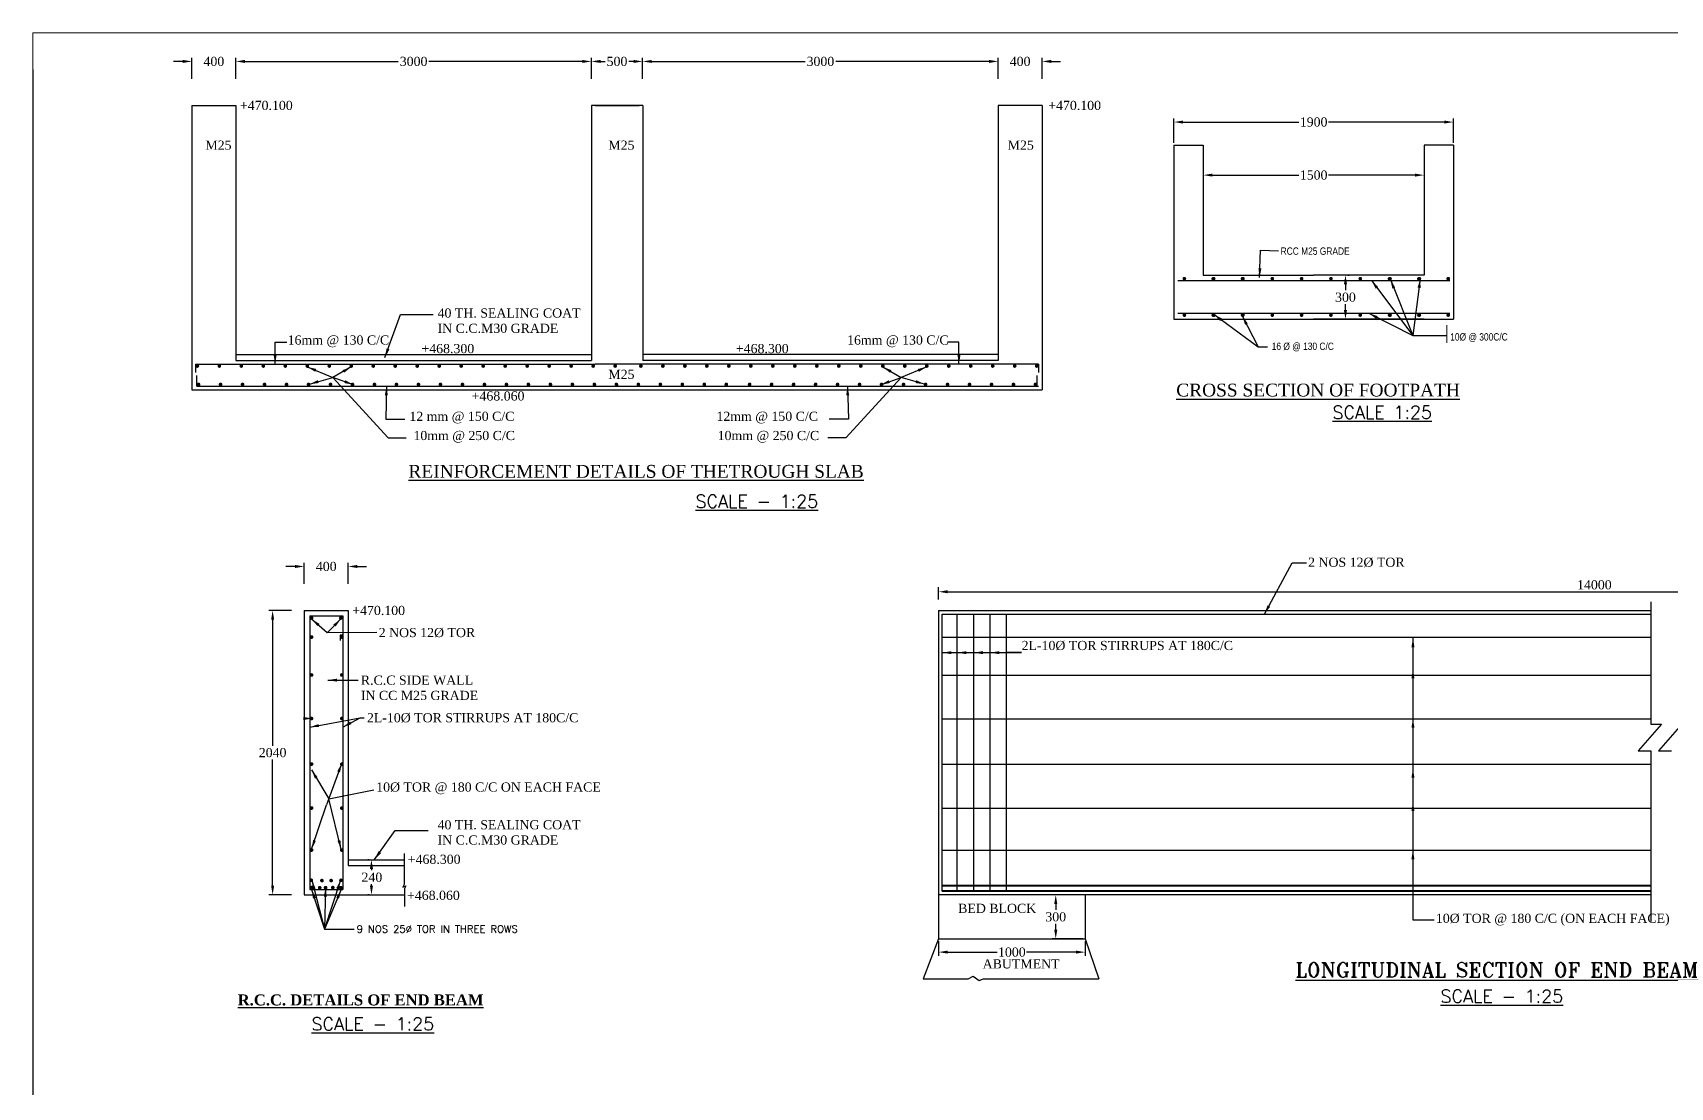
# Model space of a CAD drawing. Header units: millimetres. Extents: x 80 to 6605, y -565 to 2491.
# Drawn here: x 5589.1 to 6035.9, y -252.3 to 35.4 of the extents above; entities that cross this region are included whole.
import ezdxf
from ezdxf.enums import TextEntityAlignment as Align

# ---------------------------------------------------------------- set-up
doc = ezdxf.new("R2010")
doc.units = ezdxf.units.MM
doc.layers.add('abutment', color=2, linetype='Continuous')
doc.layers.add('border', color=7, linetype='Continuous')
doc.styles.add('ARIAL NARROW', font='ARIALN.TTF')
doc.styles.add('arn', font='ARIALN.TTF')
doc.styles.add('ROMANT', font='romant')
doc.styles.add('SIMPLEX', font='simplex.shx')
doc.styles.get("Standard").update_dxf_attribs({"font": 'times.ttf', "height": 2.5})
doc.styles.add('TIMES NEW ROMAN', font='times.ttf')
doc.styles.add('TNR_2.5', font='times.ttf', dxfattribs={"height": 2.5})
doc.dimstyles.new('ISO-25', dxfattribs={"dimtxt": 2.5, "dimasz": 2.5, "dimexe": 1.25, "dimexo": 0.625, "dimtad": 1, "dimlfac": 25, "dimtxsty": 'Standard', "dimcen": 2.5, "dimadec": 0, "dimazin": 0, "dimtfac": 1, "dimtmove": 0, "dimatfit": 3, "dimfxl": 1, "dimarcsym": 0})
doc.dimstyles.new('STYLE_ESH', dxfattribs={"dimtxt": 2.5, "dimasz": 2.5, "dimexe": 1, "dimexo": 0.625, "dimtad": 0, "dimtih": 1, "dimtoh": 1, "dimdec": 0, "dimlfac": 100, "dimzin": 9, "dimdsep": 46, "dimtxsty": 'TNR_2.5', "dimcen": 2.5, "dimadec": 0, "dimazin": 2, "dimtfac": 1, "dimtdec": 0, "dimtofl": 0, "dimtmove": 2, "dimatfit": 3, "dimfxl": 1, "dimarcsym": 0})

# ---------------------------------------------------------------- blocks, each defined once
blk = doc.blocks.new('*D174')
at = {"color": 0, "lineweight": -2, "transparency": 16777216}
for p, q in [((5836.28, -119.25), (5836.28, -115.85)), ((6194.18, -119.25), (6194.18, -115.85)), ((5838.78, -117.1), (6191.68, -117.1))]:
    blk.add_line(p, q, dxfattribs=at)
at = {"color": 0, "transparency": 16777216}
for points in [[(5838.78, -116.68), (5838.78, -117.51), (5836.28, -117.1)], [(6191.68, -116.68), (6191.68, -117.51), (6194.18, -117.1)]]:
    blk.add_solid(points, dxfattribs=at)
at = {"layer": 'Defpoints', "color": 0, "transparency": 16777216}
for p in [(5836.28, -119.88), (6194.18, -117.1), (6194.18, -119.88)]:
    blk.add_point(p, dxfattribs=at)
at = {"color": 0, "transparency": 16777216, "insert": (6015.23, -115.2), "char_height": 2.5, "attachment_point": 5}
blk.add_mtext('14000', dxfattribs=at)
blk = doc.blocks.new('*D195')
at = {"color": 0, "lineweight": -2, "transparency": 16777216}
for p, q in [((5630.04, 27.6), (5627.54, 27.6)), ((5632.54, 22.89), (5632.54, 28.6)), ((5644.54, 22.89), (5644.54, 28.6)), ((5647.04, 27.6), (5649.54, 27.6))]:
    blk.add_line(p, q, dxfattribs=at)
at = {"color": 0, "transparency": 16777216}
for points in [[(5630.04, 28.02), (5630.04, 27.19), (5632.54, 27.6)], [(5647.04, 28.02), (5647.04, 27.19), (5644.54, 27.6)]]:
    blk.add_solid(points, dxfattribs=at)
at = {"layer": 'Defpoints', "color": 0, "transparency": 16777216}
for p in [(5644.54, 27.6), (5632.54, 22.27), (5644.54, 22.27)]:
    blk.add_point(p, dxfattribs=at)
at = {"color": 0, "transparency": 16777216, "insert": (5638.54, 27.6), "char_height": 2.5, "attachment_point": 5, "style": 'TNR_2.5'}
blk.add_mtext('400', dxfattribs=at)
blk = doc.blocks.new('*D196')
at = {"color": 0, "lineweight": -2, "transparency": 16777216}
for p, q in [((5644.54, 22.89), (5644.54, 28.6)), ((5647.04, 27.6), (5688.87, 27.6)), ((5739.04, 27.6), (5697.22, 27.6)), ((5741.54, 22.89), (5741.54, 28.6))]:
    blk.add_line(p, q, dxfattribs=at)
at = {"color": 0, "transparency": 16777216}
for points in [[(5647.04, 28.02), (5647.04, 27.19), (5644.54, 27.6)], [(5739.04, 28.02), (5739.04, 27.19), (5741.54, 27.6)]]:
    blk.add_solid(points, dxfattribs=at)
at = {"layer": 'Defpoints', "color": 0, "transparency": 16777216}
for p in [(5741.54, 27.6), (5644.54, 22.27), (5741.54, 22.27)]:
    blk.add_point(p, dxfattribs=at)
at = {"color": 0, "transparency": 16777216, "insert": (5693.04, 27.6), "char_height": 2.5, "attachment_point": 5, "style": 'TNR_2.5'}
blk.add_mtext('3000', dxfattribs=at)
blk = doc.blocks.new('*D197')
at = {"color": 0, "lineweight": -2, "transparency": 16777216}
for p, q in [((5741.54, 22.89), (5741.54, 28.6)), ((5744.04, 27.6), (5745.31, 27.6)), ((5753.04, 27.6), (5751.78, 27.6)), ((5755.54, 22.89), (5755.54, 28.6))]:
    blk.add_line(p, q, dxfattribs=at)
at = {"color": 0, "transparency": 16777216}
for points in [[(5744.04, 28.02), (5744.04, 27.19), (5741.54, 27.6)], [(5753.04, 28.02), (5753.04, 27.19), (5755.54, 27.6)]]:
    blk.add_solid(points, dxfattribs=at)
at = {"layer": 'Defpoints', "color": 0, "transparency": 16777216}
for p in [(5755.54, 27.6), (5741.54, 22.27), (5755.54, 22.27)]:
    blk.add_point(p, dxfattribs=at)
at = {"color": 0, "transparency": 16777216, "insert": (5748.54, 27.6), "char_height": 2.5, "attachment_point": 5, "style": 'TNR_2.5'}
blk.add_mtext('500', dxfattribs=at)
blk = doc.blocks.new('*D198')
at = {"color": 0, "lineweight": -2, "transparency": 16777216}
for p, q in [((5755.54, 22.89), (5755.54, 28.6)), ((5758.04, 27.6), (5799.87, 27.6)), ((5850.04, 27.6), (5808.22, 27.6)), ((5852.54, 22.89), (5852.54, 28.6))]:
    blk.add_line(p, q, dxfattribs=at)
at = {"color": 0, "transparency": 16777216}
for points in [[(5758.04, 28.02), (5758.04, 27.19), (5755.54, 27.6)], [(5850.04, 28.02), (5850.04, 27.19), (5852.54, 27.6)]]:
    blk.add_solid(points, dxfattribs=at)
at = {"layer": 'Defpoints', "color": 0, "transparency": 16777216}
for p in [(5852.54, 27.6), (5755.54, 22.27), (5852.54, 22.27)]:
    blk.add_point(p, dxfattribs=at)
at = {"color": 0, "transparency": 16777216, "insert": (5804.04, 27.6), "char_height": 2.5, "attachment_point": 5, "style": 'TNR_2.5'}
blk.add_mtext('3000', dxfattribs=at)
blk = doc.blocks.new('*D199')
at = {"color": 0, "lineweight": -2, "transparency": 16777216}
for p, q in [((5850.04, 27.6), (5847.54, 27.6)), ((5852.54, 22.89), (5852.54, 28.6)), ((5864.54, 22.89), (5864.54, 28.6)), ((5867.04, 27.6), (5869.54, 27.6))]:
    blk.add_line(p, q, dxfattribs=at)
at = {"color": 0, "transparency": 16777216}
for points in [[(5850.04, 28.02), (5850.04, 27.19), (5852.54, 27.6)], [(5867.04, 28.02), (5867.04, 27.19), (5864.54, 27.6)]]:
    blk.add_solid(points, dxfattribs=at)
at = {"layer": 'Defpoints', "color": 0, "transparency": 16777216}
for p in [(5864.54, 27.6), (5852.54, 22.27), (5864.54, 22.27)]:
    blk.add_point(p, dxfattribs=at)
at = {"color": 0, "transparency": 16777216, "insert": (5858.54, 27.6), "char_height": 2.5, "attachment_point": 5, "style": 'TNR_2.5'}
blk.add_mtext('400', dxfattribs=at)
blk = doc.blocks.new('*D200')
at = {"color": 0, "lineweight": -2, "transparency": 16777216}
for p, q in [((5660.7, -110.2), (5658.2, -110.2)), ((5663.2, -114.91), (5663.2, -109.2)), ((5675.2, -114.91), (5675.2, -109.2)), ((5677.7, -110.2), (5680.2, -110.2))]:
    blk.add_line(p, q, dxfattribs=at)
at = {"color": 0, "transparency": 16777216}
for points in [[(5660.7, -109.78), (5660.7, -110.61), (5663.2, -110.2)], [(5677.7, -109.78), (5677.7, -110.61), (5675.2, -110.2)]]:
    blk.add_solid(points, dxfattribs=at)
at = {"layer": 'Defpoints', "color": 0, "transparency": 16777216}
for p in [(5675.2, -110.2), (5663.2, -115.53), (5675.2, -115.53)]:
    blk.add_point(p, dxfattribs=at)
at = {"color": 0, "transparency": 16777216, "insert": (5669.2, -110.2), "char_height": 2.5, "attachment_point": 5, "style": 'TNR_2.5'}
blk.add_mtext('400', dxfattribs=at)
blk = doc.blocks.new('*D201')
at = {"color": 0, "lineweight": -2, "transparency": 16777216}
for p, q in [((5680.92, -190.2), (5680.54, -190.2)), ((5681.54, -192.7), (5681.54, -193.1)), ((5680.92, -199.8), (5680.54, -199.8)), ((5681.54, -197.3), (5681.54, -196.89))]:
    blk.add_line(p, q, dxfattribs=at)
at = {"color": 0, "transparency": 16777216}
for points in [[(5681.12, -192.7), (5681.96, -192.7), (5681.54, -190.2)], [(5681.12, -197.3), (5681.96, -197.3), (5681.54, -199.8)]]:
    blk.add_solid(points, dxfattribs=at)
at = {"layer": 'Defpoints', "color": 0, "transparency": 16777216}
for p in [(5681.54, -190.2), (5681.54, -199.8), (5681.54, -199.8)]:
    blk.add_point(p, dxfattribs=at)
at = {"color": 0, "transparency": 16777216, "insert": (5681.66, -195), "char_height": 2.5, "attachment_point": 5, "style": 'TNR_2.5'}
blk.add_mtext('240', dxfattribs=at)
blk = doc.blocks.new('*D202')
at = {"color": 0, "lineweight": -2, "transparency": 16777216}
for p, q in [((5659.72, -122.2), (5653.57, -122.2)), ((5654.57, -124.7), (5654.57, -159.11)), ((5654.57, -197.3), (5654.57, -162.9)), ((5659.72, -199.8), (5653.57, -199.8))]:
    blk.add_line(p, q, dxfattribs=at)
at = {"color": 0, "transparency": 16777216}
for points in [[(5654.15, -124.7), (5654.99, -124.7), (5654.57, -122.2)], [(5654.15, -197.3), (5654.99, -197.3), (5654.57, -199.8)]]:
    blk.add_solid(points, dxfattribs=at)
at = {"layer": 'Defpoints', "color": 0, "transparency": 16777216}
for p in [(5660.34, -122.2), (5654.57, -199.8), (5660.34, -199.8)]:
    blk.add_point(p, dxfattribs=at)
at = {"color": 0, "transparency": 16777216, "insert": (5654.57, -161), "char_height": 2.5, "attachment_point": 5, "style": 'TNR_2.5'}
blk.add_mtext('2040', dxfattribs=at)
blk = doc.blocks.new('*D203')
at = {"color": 0, "lineweight": -2, "transparency": 16777216}
for p, q in [((5836.28, -212.43), (5836.28, -216.42)), ((5876.28, -212.43), (5876.28, -216.42)), ((5838.78, -215.42), (5852.25, -215.42)), ((5873.78, -215.42), (5860.32, -215.42))]:
    blk.add_line(p, q, dxfattribs=at)
at = {"color": 0, "transparency": 16777216}
for points in [[(5838.78, -215), (5838.78, -215.83), (5836.28, -215.42)], [(5873.78, -215), (5873.78, -215.83), (5876.28, -215.42)]]:
    blk.add_solid(points, dxfattribs=at)
at = {"layer": 'Defpoints', "color": 0, "transparency": 16777216}
for p in [(5836.28, -211.8), (5876.28, -211.8), (5836.28, -215.42)]:
    blk.add_point(p, dxfattribs=at)
at = {"color": 0, "transparency": 16777216, "insert": (5856.28, -215.42), "char_height": 2.5, "attachment_point": 5, "style": 'TNR_2.5'}
blk.add_mtext('1000', dxfattribs=at)
blk = doc.blocks.new('*D204')
at = {"color": 0, "lineweight": -2, "transparency": 16777216}
for p, q in [((5875.66, -199.8), (5867.25, -199.8)), ((5868.25, -202.3), (5868.25, -203.91)), ((5868.25, -209.3), (5868.25, -207.7)), ((5875.66, -211.8), (5867.25, -211.8))]:
    blk.add_line(p, q, dxfattribs=at)
at = {"color": 0, "transparency": 16777216}
for points in [[(5867.84, -202.3), (5868.67, -202.3), (5868.25, -199.8)], [(5867.84, -209.3), (5868.67, -209.3), (5868.25, -211.8)]]:
    blk.add_solid(points, dxfattribs=at)
at = {"layer": 'Defpoints', "color": 0, "transparency": 16777216}
for p in [(5876.28, -199.8), (5868.25, -211.8), (5876.28, -211.8)]:
    blk.add_point(p, dxfattribs=at)
at = {"color": 0, "transparency": 16777216, "insert": (5868.25, -205.8), "char_height": 2.5, "attachment_point": 5, "style": 'TNR_2.5'}
blk.add_mtext('300', dxfattribs=at)
blk = doc.blocks.new('*D266')
at = {"color": 0, "lineweight": -2, "transparency": 16777216}
for p, q in [((5900.51, 5.38), (5900.51, 12.06)), ((5903.01, 11.06), (5934.59, 11.06)), ((5974.25, 11.06), (5942.66, 11.06)), ((5976.75, 5.38), (5976.75, 12.06))]:
    blk.add_line(p, q, dxfattribs=at)
at = {"color": 0, "transparency": 16777216}
for points in [[(5903.01, 11.48), (5903.01, 10.64), (5900.51, 11.06)], [(5974.25, 11.48), (5974.25, 10.64), (5976.75, 11.06)]]:
    blk.add_solid(points, dxfattribs=at)
at = {"layer": 'Defpoints', "color": 0, "transparency": 16777216}
for p in [(5976.75, 11.06), (5900.51, 4.76), (5976.75, 4.76)]:
    blk.add_point(p, dxfattribs=at)
at = {"color": 0, "transparency": 16777216, "insert": (5938.63, 11.06), "char_height": 2.5, "attachment_point": 5, "style": 'TNR_2.5'}
blk.add_mtext('1900', dxfattribs=at)
blk = doc.blocks.new('*D267')
at = {"color": 0, "lineweight": -2, "transparency": 16777216}
for p, q in [((5908.51, 4.13), (5908.51, -4.41)), ((5968.75, 4.13), (5968.75, -4.41)), ((5911.01, -3.41), (5934.59, -3.41)), ((5966.25, -3.41), (5942.66, -3.41))]:
    blk.add_line(p, q, dxfattribs=at)
at = {"color": 0, "transparency": 16777216}
for points in [[(5911.01, -3), (5911.01, -3.83), (5908.51, -3.41)], [(5966.25, -3), (5966.25, -3.83), (5968.75, -3.41)]]:
    blk.add_solid(points, dxfattribs=at)
at = {"layer": 'Defpoints', "color": 0, "transparency": 16777216}
for p in [(5908.51, 4.76), (5968.75, 4.76), (5968.75, -3.41)]:
    blk.add_point(p, dxfattribs=at)
at = {"color": 0, "transparency": 16777216, "insert": (5938.63, -3.41), "char_height": 2.5, "attachment_point": 5, "style": 'TNR_2.5'}
blk.add_mtext('1500', dxfattribs=at)
blk = doc.blocks.new('*D268')
at = {"color": 0, "lineweight": -2, "transparency": 16777216}
for p, q in [((5947.94, -30.74), (5948.31, -30.74)), ((5947.31, -33.24), (5947.31, -34.85)), ((5947.31, -40.24), (5947.31, -38.64)), ((5946.69, -42.74), (5946.31, -42.74))]:
    blk.add_line(p, q, dxfattribs=at)
at = {"color": 0, "transparency": 16777216}
for points in [[(5946.89, -33.24), (5947.73, -33.24), (5947.31, -30.74)], [(5946.89, -40.24), (5947.73, -40.24), (5947.31, -42.74)]]:
    blk.add_solid(points, dxfattribs=at)
at = {"layer": 'Defpoints', "color": 0, "transparency": 16777216}
for p in [(5947.31, -30.74), (5947.31, -42.74), (5947.31, -42.74)]:
    blk.add_point(p, dxfattribs=at)
at = {"color": 0, "transparency": 16777216, "insert": (5947.31, -36.74), "char_height": 2.5, "attachment_point": 5, "style": 'TNR_2.5'}
blk.add_mtext('300', dxfattribs=at)

msp = doc.modelspace()

# ---------------------------------------------------------------- linework, layer by layer
at = {"color": 0}
for p, q in [((5589.115, 25.4283), (5589.115, -564.5717)), ((5632.54469, 15.59539), (5632.54469, -62.00461)), ((5632.54469, 15.59539), (5644.54469, 15.59539)), ((5644.54469, 15.59539), (5644.54469, -54.00461)), ((5755.54469, 15.59539), (5741.54469, 15.59539)), ((5741.54469, 15.59539), (5741.54469, -54.00461)), ((5742.54469, 15.59539), (5754.54469, 15.59539)), ((5755.54469, 15.59539), (5755.54469, -54.00461)), ((5852.54469, 15.59539), (5852.54469, -54.00461)), ((5864.54469, 15.59539), (5852.54469, 15.59539)), ((5864.54469, 15.59539), (5864.54469, -62.00461)), ((5900.50596, 4.75619), (5900.50596, -42.74381)), ((5900.50596, 4.75619), (5908.50596, 4.75619)), ((5908.50596, 4.75619), (5908.50596, -30.74381)), ((5968.74596, 4.75619), (5968.74596, -30.74381)), ((5976.74596, 4.75619), (5968.74596, 4.75619)), ((5976.74596, 4.75619), (5976.74596, -42.74381)), ((5908.50596, -30.74381), (5938.62596, -30.74381)), ((5968.74596, -30.74381), (5938.62596, -30.74381)), ((5901.52371, -32.15465), (5966.74596, -32.15465)), ((5920.73717, -32.15465), (5924.79053, -32.15465)), ((5956.51475, -32.15465), (5975.74351, -32.15465)), ((5900.50596, -42.74381), (5976.74596, -42.74381)), ((5901.52371, -41.12517), (5966.74596, -41.12517)), ((5920.73717, -41.12517), (5924.79053, -41.12517)), ((5968.74596, -42.74381), (5938.62596, -42.74381)), ((5956.51475, -41.12517), (5975.74351, -41.12517)), ((5644.54469, -52.40461), (5741.54469, -52.40461)), ((5852.54469, -52.40461), (5755.54469, -52.40461)), ((5633.54469, -55.00461), (5742.54469, -55.00461)), ((5633.54469, -55.00461), (5633.54469, -57.22765)), ((5644.54469, -54.00461), (5741.54469, -54.00461)), ((5863.54469, -55.00461), (5742.54469, -55.00461)), ((5852.54469, -54.00461), (5755.54469, -54.00461)), ((5863.54469, -55.00461), (5863.54469, -57.22765)), ((5632.54469, -62.00461), (5864.54469, -62.00461)), ((5633.87139, -61.00461), (5633.87139, -58.09967)), ((5633.87139, -61.00461), (5863.54469, -61.00461)), ((5863.21798, -61.00461), (5863.21798, -58.09967)), ((5686.13055, -75.07793), (5691.02891, -75.07793)), ((5810.95882, -75.07793), (5806.06046, -75.07793)), ((6030.6693, -119.80071), (6030.6693, -153.2331)), ((5663.1971, -122.20442), (5663.1971, -199.80442)), ((5663.1971, -122.20442), (5675.1971, -122.20442)), ((5664.6971, -123.70442), (5673.6971, -123.70442)), ((5664.6971, -123.70442), (5664.6971, -198.30442)), ((5673.6971, -123.70442), (5673.6971, -198.30442)), ((5675.1971, -122.20442), (5675.1971, -191.80442)), ((5836.28104, -122.20442), (6030.6693, -122.20442)), ((5836.28104, -122.20442), (6030.6693, -122.20442)), ((5836.28104, -122.20442), (5836.28104, -199.80442)), ((5837.28104, -123.20442), (6030.6693, -123.20442)), ((5837.28104, -198.80442), (5837.28104, -123.20442)), ((5841.36217, -198.80442), (5841.36217, -123.20442)), ((5845.86217, -198.80442), (5845.86217, -123.20442)), ((5850.36217, -198.80442), (5850.36217, -123.20442)), ((5854.86217, -198.80442), (5854.86217, -123.20442)), ((5673.67905, -128.96927), (5672.95566, -128.96927)), ((5672.95566, -128.96927), (5672.95566, -130.36885)), ((5837.28104, -129.46455), (6030.6693, -129.46455)), ((5837.28104, -139.86553), (6030.6693, -139.86553)), ((5837.28104, -151.72345), (6030.6693, -151.72345)), ((6033.52753, -153.2331), (6027.13856, -160.45719)), ((6030.6693, -153.2331), (6033.52753, -153.2331)), ((6039.11372, -153.2331), (6032.72475, -160.45719)), ((6027.13856, -160.45719), (6030.6693, -160.45719)), ((6030.6693, -160.45719), (6030.6693, -207.04796)), ((6032.72475, -160.45719), (6036.25549, -160.45719)), ((5837.28104, -164.15201), (6030.6693, -164.15201)), ((5837.28104, -176.13136), (6030.6693, -176.13136)), ((5837.28104, -187.57592), (6030.6693, -187.57592)), ((5675.1971, -190.20442), (5690.50029, -190.20442)), ((5675.1971, -191.80442), (5690.50029, -191.80442)), ((5690.50029, -188.52342), (5690.50029, -196.96966)), ((5663.1971, -199.80442), (5690.53486, -199.80442)), ((5664.6971, -198.30442), (5673.6971, -198.30442)), ((5690.50029, -196.96966), (5690.07495, -197.69307)), ((5690.07495, -197.69307), (5690.88863, -197.30433)), ((5690.88863, -197.30433), (5690.53486, -198.08181)), ((5690.53486, -198.08181), (5690.53486, -202.97618)), ((5836.28104, -199.80442), (5836.28104, -211.80442)), ((6030.6693, -199.80442), (5836.28104, -199.80442)), ((5876.28104, -199.80442), (5876.28104, -211.80442)), ((5836.28104, -211.80442), (5832.12174, -222.68521)), ((5836.28104, -211.80442), (5876.28104, -211.80442)), ((5862.64511, -211.80442), (5870.31959, -211.80442)), ((5876.28104, -211.80442), (5880.01876, -222.68521)), ((5832.12174, -222.68521), (5844.38772, -222.68521)), ((5844.38772, -222.68521), (5845.72056, -222.01344)), ((5845.72056, -222.01344), (5847.32566, -223.12092)), ((5847.32566, -223.12092), (5848.51923, -222.68521)), ((5848.51923, -222.68521), (5880.01876, -222.68521))]:
    msp.add_line(p, q, dxfattribs=at)
at = {"color": 0, "lineweight": 40}
for p, q in [((6030.6693, -197.30442), (5837.28104, -197.30442)), ((6030.6693, -198.80442), (5837.28104, -198.80442))]:
    msp.add_line(p, q, dxfattribs=at)
at = {"color": 0, "ltscale": 0.5}
msp.add_line((5668.70759, -209.12495), (5676.79222, -209.12495), dxfattribs=at)
at = {"color": 0}
for points, const_width in [([(5903.09915, -31.67311, 1), (5903.59915, -31.67311, 1)], 0.5), ([(5910.97915, -31.67311, 1), (5911.47915, -31.67311, 1)], 0.5), ([(5911.09915, -31.67311, 1), (5911.59915, -31.67311, 1)], 0.5), ([(5918.97915, -31.67311, 1), (5919.47915, -31.67311, 1)], 0.5), ([(5919.09915, -31.67311, 1), (5919.59915, -31.67311, 1)], 0.5), ([(5927.09915, -31.67311, 1), (5927.59915, -31.67311, 1)], 0.5), ([(5935.09915, -31.67311, 1), (5935.59915, -31.67311, 1)], 0.5), ([(5943.09915, -31.67311, 1), (5943.59915, -31.67311, 1)], 0.5), ([(5951.09915, -31.67311, 1), (5951.59915, -31.67311, 1)], 0.5), ([(5959.09915, -31.67311, 1), (5959.59915, -31.67311, 1)], 0.5), ([(5959.21915, -31.67311, 1), (5959.71915, -31.67311, 1)], 0.5), ([(5967.09915, -31.67311, 1), (5967.59915, -31.67311, 1)], 0.5), ([(5967.21915, -31.67311, 1), (5967.71915, -31.67311, 1)], 0.5), ([(5975.09915, -31.67311, 1), (5975.59915, -31.67311, 1)], 0.5), ([(5903.09915, -41.60671, -1), (5903.59915, -41.60671, -1)], 0.5), ([(5910.97915, -41.60671, -1), (5911.47915, -41.60671, -1)], 0.5), ([(5911.09915, -41.60671, -1), (5911.59915, -41.60671, -1)], 0.5), ([(5918.97915, -41.60671, -1), (5919.47915, -41.60671, -1)], 0.5), ([(5919.09915, -41.60671, -1), (5919.59915, -41.60671, -1)], 0.5), ([(5927.09915, -41.60671, -1), (5927.59915, -41.60671, -1)], 0.5), ([(5935.09915, -41.60671, -1), (5935.59915, -41.60671, -1)], 0.5), ([(5943.09915, -41.60671, -1), (5943.59915, -41.60671, -1)], 0.5), ([(5951.09915, -41.60671, -1), (5951.59915, -41.60671, -1)], 0.5), ([(5959.09915, -41.60671, -1), (5959.59915, -41.60671, -1)], 0.5), ([(5959.21915, -41.60671, -1), (5959.71915, -41.60671, -1)], 0.5), ([(5967.09915, -41.60671, -1), (5967.59915, -41.60671, -1)], 0.5), ([(5967.21915, -41.60671, -1), (5967.71915, -41.60671, -1)], 0.5), ([(5975.09915, -41.60671, -1), (5975.59915, -41.60671, -1)], 0.5), ([(5633.77783, -55.50475, 1), (5634.27783, -55.50475, 1)], 0.5), ([(5639.77783, -55.50475, 1), (5640.27783, -55.50475, 1)], 0.5), ([(5645.77783, -55.50475, 1), (5646.27783, -55.50475, 1)], 0.5), ([(5651.77783, -55.50475, 1), (5652.27783, -55.50475, 1)], 0.5), ([(5657.77783, -55.50475, 1), (5658.27783, -55.50475, 1)], 0.5), ([(5663.77783, -55.50475, 1), (5664.27783, -55.50475, 1)], 0.5), ([(5669.77783, -55.50475, 1), (5670.27783, -55.50475, 1)], 0.5), ([(5675.77783, -55.50475, 1), (5676.27783, -55.50475, 1)], 0.5), ([(5681.77783, -55.50475, 1), (5682.27783, -55.50475, 1)], 0.5), ([(5687.77783, -55.50475, 1), (5688.27783, -55.50475, 1)], 0.5), ([(5693.77783, -55.50475, 1), (5694.27783, -55.50475, 1)], 0.5), ([(5699.77783, -55.50475, 1), (5700.27783, -55.50475, 1)], 0.5), ([(5705.77783, -55.50475, 1), (5706.27783, -55.50475, 1)], 0.5), ([(5711.77783, -55.50475, 1), (5712.27783, -55.50475, 1)], 0.5), ([(5717.77783, -55.50475, 1), (5718.27783, -55.50475, 1)], 0.5), ([(5723.77783, -55.50475, 1), (5724.27783, -55.50475, 1)], 0.5), ([(5729.77783, -55.50475, 1), (5730.27783, -55.50475, 1)], 0.5), ([(5735.77783, -55.50475, 1), (5736.27783, -55.50475, 1)], 0.5), ([(5741.77783, -55.50475, 1), (5742.27783, -55.50475, 1)], 0.5), ([(5747.77783, -55.50475, 1), (5748.27783, -55.50475, 1)], 0.5), ([(5755.31155, -55.50475, -1), (5754.81155, -55.50475, -1)], 0.5), ([(5761.31155, -55.50475, -1), (5760.81155, -55.50475, -1)], 0.5), ([(5767.31155, -55.50475, -1), (5766.81155, -55.50475, -1)], 0.5), ([(5773.31155, -55.50475, -1), (5772.81155, -55.50475, -1)], 0.5), ([(5779.31155, -55.50475, -1), (5778.81155, -55.50475, -1)], 0.5), ([(5785.31155, -55.50475, -1), (5784.81155, -55.50475, -1)], 0.5), ([(5791.31155, -55.50475, -1), (5790.81155, -55.50475, -1)], 0.5), ([(5797.31155, -55.50475, -1), (5796.81155, -55.50475, -1)], 0.5), ([(5803.31155, -55.50475, -1), (5802.81155, -55.50475, -1)], 0.5), ([(5809.31155, -55.50475, -1), (5808.81155, -55.50475, -1)], 0.5), ([(5815.31155, -55.50475, -1), (5814.81155, -55.50475, -1)], 0.5), ([(5821.31155, -55.50475, -1), (5820.81155, -55.50475, -1)], 0.5), ([(5827.31155, -55.50475, -1), (5826.81155, -55.50475, -1)], 0.5), ([(5833.31155, -55.50475, -1), (5832.81155, -55.50475, -1)], 0.5), ([(5839.31155, -55.50475, -1), (5838.81155, -55.50475, -1)], 0.5), ([(5845.31155, -55.50475, -1), (5844.81155, -55.50475, -1)], 0.5), ([(5851.31155, -55.50475, -1), (5850.81155, -55.50475, -1)], 0.5), ([(5857.31155, -55.50475, -1), (5856.81155, -55.50475, -1)], 0.5), ([(5863.31155, -55.50475, -1), (5862.81155, -55.50475, -1)], 0.5), ([(5634.11273, -60.52443, 1), (5634.61273, -60.52443, 1)], 0.5), ([(5640.11273, -60.52443, 1), (5640.61273, -60.52443, 1)], 0.5), ([(5646.11273, -60.52443, 1), (5646.61273, -60.52443, 1)], 0.5), ([(5652.11273, -60.52443, 1), (5652.61273, -60.52443, 1)], 0.5), ([(5658.11273, -60.52443, 1), (5658.61273, -60.52443, 1)], 0.5), ([(5664.11273, -60.52443, 1), (5664.61273, -60.52443, 1)], 0.5), ([(5670.11273, -60.52443, 1), (5670.61273, -60.52443, 1)], 0.5), ([(5676.11273, -60.52443, 1), (5676.61273, -60.52443, 1)], 0.5), ([(5682.11273, -60.52443, 1), (5682.61273, -60.52443, 1)], 0.5), ([(5688.11273, -60.52443, 1), (5688.61273, -60.52443, 1)], 0.5), ([(5694.11273, -60.52443, 1), (5694.61273, -60.52443, 1)], 0.5), ([(5700.11273, -60.52443, 1), (5700.61273, -60.52443, 1)], 0.5), ([(5706.11273, -60.52443, 1), (5706.61273, -60.52443, 1)], 0.5), ([(5712.11273, -60.52443, 1), (5712.61273, -60.52443, 1)], 0.5), ([(5718.11273, -60.52443, 1), (5718.61273, -60.52443, 1)], 0.5), ([(5724.11273, -60.52443, 1), (5724.61273, -60.52443, 1)], 0.5), ([(5724.46354, -60.84053, 1), (5724.71354, -60.84053, 1)], 0.25), ([(5730.11273, -60.52443, 1), (5730.61273, -60.52443, 1)], 0.5), ([(5736.11273, -60.52443, 1), (5736.61273, -60.52443, 1)], 0.5), ([(5742.11273, -60.52443, 1), (5742.61273, -60.52443, 1)], 0.5), ([(5748.11273, -60.52443, 1), (5748.61273, -60.52443, 1)], 0.5), ([(5748.32712, -60.78314, 1), (5748.57712, -60.78314, 1)], 0.25), ([(5748.76225, -60.78314, -1), (5748.51225, -60.78314, -1)], 0.25), ([(5754.11273, -60.52443, 1), (5754.61273, -60.52443, 1)], 0.5), ([(5760.11273, -60.52443, 1), (5760.61273, -60.52443, 1)], 0.5), ([(5766.11273, -60.52443, 1), (5766.61273, -60.52443, 1)], 0.5), ([(5772.11273, -60.52443, 1), (5772.61273, -60.52443, 1)], 0.5), ([(5772.62583, -60.84053, -1), (5772.37583, -60.84053, -1)], 0.25), ([(5778.11273, -60.52443, 1), (5778.61273, -60.52443, 1)], 0.5), ([(5784.97664, -60.52443, -1), (5784.47664, -60.52443, -1)], 0.5), ([(5790.97664, -60.52443, -1), (5790.47664, -60.52443, -1)], 0.5), ([(5796.97664, -60.52443, -1), (5796.47664, -60.52443, -1)], 0.5), ([(5802.97664, -60.52443, -1), (5802.47664, -60.52443, -1)], 0.5), ([(5808.97664, -60.52443, -1), (5808.47664, -60.52443, -1)], 0.5), ([(5814.97664, -60.52443, -1), (5814.47664, -60.52443, -1)], 0.5), ([(5820.97664, -60.52443, -1), (5820.47664, -60.52443, -1)], 0.5), ([(5826.97664, -60.52443, -1), (5826.47664, -60.52443, -1)], 0.5), ([(5832.97664, -60.52443, -1), (5832.47664, -60.52443, -1)], 0.5), ([(5838.97664, -60.52443, -1), (5838.47664, -60.52443, -1)], 0.5), ([(5844.97664, -60.52443, -1), (5844.47664, -60.52443, -1)], 0.5), ([(5850.97664, -60.52443, -1), (5850.47664, -60.52443, -1)], 0.5), ([(5856.97664, -60.52443, -1), (5856.47664, -60.52443, -1)], 0.5), ([(5862.97664, -60.52443, -1), (5862.47664, -60.52443, -1)], 0.5), ([(5665.20573, -124.50848, 1), (5665.20573, -124.00848, 1)], 0.5), ([(5673.19872, -124.50848, 1), (5673.19872, -124.00848, 1)], 0.5), ([(5665.20573, -129.71455, 1), (5665.20573, -129.21455, 1)], 0.5), ([(5673.4471, -129.71455, 1), (5673.4471, -129.21455, 1)], 0.5), ([(5665.20573, -140.05465, 1), (5665.20573, -139.55465, 1)], 0.5), ([(5673.4471, -140.05465, 1), (5673.4471, -139.55465, 1)], 0.5), ([(5665.20573, -151.92171, 1), (5665.20573, -151.42171, 1)], 0.5), ([(5673.4471, -151.92171, 1), (5673.4471, -151.42171, 1)], 0.5), ([(5665.20573, -164.37444, 1), (5665.20573, -163.87444, 1)], 0.5), ([(5673.4471, -164.37444, 1), (5673.4471, -163.87444, 1)], 0.5), ([(5665.20573, -176.36367, 1), (5665.20573, -175.86367, 1)], 0.5), ([(5673.4471, -176.36367, 1), (5673.4471, -175.86367, 1)], 0.5), ([(5665.20573, -187.82474, 1), (5665.20573, -187.32474, 1)], 0.5), ([(5673.4471, -187.82474, 1), (5673.4471, -187.32474, 1)], 0.5), ([(5665.09702, -196.07163, 1), (5665.09702, -195.57163, 1)], 0.5), ([(5668.02206, -196.1568, 1), (5668.02206, -195.6568, 1)], 0.5), ([(5670.5372, -196.1568, 1), (5670.5372, -195.6568, 1)], 0.5), ([(5673.21487, -196.07163, 1), (5673.21487, -195.57163, 1)], 0.5), ([(5665.17664, -198.0705, 1), (5665.17664, -197.5705, 1)], 0.5), ([(5667.41899, -198.10215, 1), (5667.41899, -197.60215, 1)], 0.5), ([(5669.01531, -198.08407, 1), (5669.01531, -197.58407, 1)], 0.5), ([(5670.98463, -198.06599, 1), (5670.98463, -197.56599, 1)], 0.5), ([(5673.24586, -198.08407, 1), (5673.24586, -197.58407, 1)], 0.5)]:
    msp.add_lwpolyline(points, format="xyb", close=True, dxfattribs=dict(at, const_width=const_width))
msp.add_lwpolyline([(5843.86217, -133.71023), (5850.36217, -133.71023), (5854.86217, -133.71023)], dxfattribs=at)
at = {"layer": 'abutment', "color": 0, "lineweight": 5}
msp.add_line((5974.97423, -49.18189), (5974.97423, -44.37697), dxfattribs=at)
at = {"layer": 'border', "color": 0, "lineweight": 5}
for p, q in [((6449.115, 35.4283), (5589.115, 35.4283)), ((5589.115, 35.4283), (5589.115, -564.5717))]:
    msp.add_line(p, q, dxfattribs=at)

# ---------------------------------------------------------------- texts
at = {"color": 0, "lineweight": 9, "style": 'arn'}
for s, p in [('RCC M25 GRADE', (5929.62216, -25.15048)), ('16 %%C @ 130 C/C', (5927.18434, -51.12048)), ('10%%C @ 300C/C', (5975.89593, -48.55405))]:
    msp.add_text(s, height=2, dxfattribs=at).set_placement(p)
at = {"color": 0, "style": 'ARIAL NARROW'}
msp.add_text('+468.300', height=0.025, dxfattribs=at).set_placement((5944.88101, -43.66716), align=Align.MIDDLE)
at = {"color": 0}
for s, p in [('16mm @ 130 C/C', (5658.66499, -49.65795)), ('16mm @ 130 C/C', (5811.32296, -49.65795)), ('12 mm @ 150 C/C', (5691.8952, -70.47218)), ('12mm @ 150 C/C', (5775.67036, -70.47218)), ('10mm @ 250 C/C', (5692.98948, -75.71113)), ('10mm @ 250 C/C', (5776.00466, -75.71113)), ('BED BLOCK', (5841.63851, -204.72471)), ('ABUTMENT', (5848.31364, -219.87777))]:
    msp.add_text(s, height=2.5, dxfattribs=at).set_placement(p)
for s, height, style, p in [('%%UCROSS SECTION OF FOOTPATH', 3.5, 'TIMES NEW ROMAN', (5901.14265, -63.81097)), ('%%UREINFORCEMENT DETAILS OF THETROUGH SLAB', 3.5, 'TIMES NEW ROMAN', (5691.63033, -85.99042)), ('%%USCALE - 1:25', 3.5, 'ROMANT', (5769.97355, -94.16385)), ('%%ULONGITUDINAL SECTION OF END BEAM', 4, 'ROMANT', (5933.68277, -222.29364)), ('%%USCALE - 1:25', 3.5, 'ROMANT', (5973.26265, -229.20302)), ('%%USCALE - 1:25', 3.5, 'ROMANT', (5665.19234, -236.75942))]:
    msp.add_text(s, height=height, dxfattribs=dict(at, style=style)).set_placement(p)
at = {"color": 0, "char_height": 2.5}
for s, insert, width, attachment_point in [('+470.100', (5645.65058, 16.86101), 26.0851, 1), ('+470.100', (5866.21116, 16.86101), 26.0851, 1), (' M25', (5643.35975, 6.0133), 33.227, 3), (' M25', (5753.31453, 6.0133), 33.227, 3), (' M25', (5862.27272, 6.0133), 33.227, 3), ('40 TH. SEALING COAT\\PIN C.C.M30 GRADE ', (5699.58515, -39.79365), 90.9920635, 1), ('+468.300', (5695.17577, -49.49429), 90.9920635, 1), ('+468.300', (5780.97557, -49.49429), 90.9920635, 1), (' M25', (5753.31453, -56.527), 33.227, 3), ('+468.060', (5708.88889, -62.41621), 26.0851, 1), ('2 NOS 12%%C TOR', (5937.12144, -107.78903), 90.9920635, 1), ('+470.100', (5676.30299, -120.9388), 26.0851, 1), ('2 NOS 12%%C TOR', (5683.51725, -126.97102), 26.0851, 1), ('2L-10%%C TOR STIRRUPS AT 180C/C', (5858.9362, -130.50216), 90.9920635, 1), ('R.C.C SIDE WALL \\PIN CC M25 GRADE', (5678.64936, -139.96039), 44.8520478, 1), ('2L-10%%C TOR STIRRUPS AT 180C/C ', (5680.30212, -150.2132), 90.9920635, 1), ('10%%C TOR @ 180 C/C ON EACH FACE', (5682.83971, -169.12617), 112.5587955, 1), ('40 TH. SEALING COAT\\PIN C.C.M30 GRADE ', (5699.58515, -179.41287), 90.9920635, 1), ('+468.300', (5691.45199, -188.83985), 26.0851, 1), ('+468.060', (5691.24275, -198.67027), 26.0851, 1), ('10%%C TOR @ 180 C/C (ON EACH FACE) ', (5971.98459, -204.94495), 90.9920635, 1)]:
    msp.add_mtext(s, dxfattribs=dict(at, insert=insert, width=width, attachment_point=attachment_point))
at = {"color": 0, "insert": (5943.76265, -66.37664), "char_height": 3.5, "width": 35.7622222, "attachment_point": 1, "style": 'ROMANT'}
msp.add_mtext('{\\LSCALE 1:25}', dxfattribs=at)
at = {"color": 0, "insert": (5677.49895, -208.11635), "char_height": 2, "attachment_point": 1, "style": 'SIMPLEX'}
msp.add_mtext('9 NOS 25%%C TOR IN THREE ROWS', dxfattribs=at)
at = {"color": 0, "insert": (5645.03408, -226.96304), "char_height": 3, "attachment_point": 1}
msp.add_mtext('{\\fTimes New Roman|b1|i0|c0|p18;\\LR.C.C. DETAILS OF END BEAM}', dxfattribs=at)

# ---------------------------------------------------------------- dimensions: what is measured, and where the dimension line sits
at = {"color": 0}
for base, p1, p2, text, dimstyle, picture, middle in [((5644.54469, 27.60179), (5632.54469, 22.26961), (5644.54469, 22.26961), '400', 'STYLE_ESH', '*D195', (5638.54469, 27.60179)), ((5741.54469, 27.60179), (5644.54469, 22.26961), (5741.54469, 22.26961), '3000', 'STYLE_ESH', '*D196', (5693.04469, 27.60179)), ((5755.54469, 27.60179), (5741.54469, 22.26961), (5755.54469, 22.26961), '500', 'STYLE_ESH', '*D197', (5748.54469, 27.60179)), ((5852.54469, 27.60179), (5755.54469, 22.26961), (5852.54469, 22.26961), '3000', 'STYLE_ESH', '*D198', (5804.04469, 27.60179)), ((5864.54469, 27.60179), (5852.54469, 22.26961), (5864.54469, 22.26961), '400', 'STYLE_ESH', '*D199', (5858.54469, 27.60179)), ((5976.74596, 11.06039), (5900.50596, 4.75619), (5976.74596, 4.75619), '1900', 'STYLE_ESH', '*D266', (5938.62596, 11.06039)), ((5968.74596, -3.41484), (5908.50596, 4.75619), (5968.74596, 4.75619), '1500', 'STYLE_ESH', '*D267', (5938.62596, -3.41484)), ((5675.1971, -110.19802), (5663.1971, -115.53019), (5675.1971, -115.53019), '400', 'STYLE_ESH', '*D200', (5669.1971, -110.19802)), ((6194.1836, -117.09788), (5836.28104, -119.87556), (6194.1836, -119.87556), '14000', 'ISO-25', '*D174', (6015.23232, -115.20125)), ((5836.28104, -215.41758), (5876.28104, -211.80442), (5836.28104, -211.80442), '1000', 'STYLE_ESH', '*D203', (5856.28104, -215.41758))]:
    dim = msp.add_linear_dim(base=base, p1=p1, p2=p2, text=text, dimstyle=dimstyle, dxfattribs=at)
    dim.commit()
    dim.dimension.update_dxf_attribs({"geometry": picture, "text_midpoint": middle})
for base, p1, p2, text, picture, middle in [((5947.31014, -42.74381), (5947.31014, -30.74381), (5947.31014, -42.74381), '300', '*D268', (5947.31014, -36.74381)), ((5654.56913, -199.80442), (5660.34204, -122.20442), (5660.34204, -199.80442), '2040', '*D202', (5654.56913, -161.00442)), ((5868.25453, -211.80442), (5876.28104, -199.80442), (5876.28104, -211.80442), '300', '*D204', (5868.25453, -205.80442))]:
    dim = msp.add_linear_dim(base=base, p1=p1, p2=p2, angle=90, text=text, dimstyle='STYLE_ESH', dxfattribs=at)
    dim.commit()
    dim.dimension.update_dxf_attribs({"geometry": picture, "text_midpoint": middle})
dim = msp.add_linear_dim(base=(5681.54017, -199.80442), p1=(5681.54017, -190.20442), p2=(5681.54017, -199.80442), angle=90, text='240', dimstyle='STYLE_ESH', dxfattribs=at)
dim.commit()
dim.dimension.update_dxf_attribs({"geometry": '*D201', "text_midpoint": (5681.66247, -194.99594), "dimtype": 160})

# ---------------------------------------------------------------- leaders
for points in [[(5923.88338, -31.37355), (5924.12181, -23.93173), (5929.02921, -24.07168)], [(5925.19961, -123.20442), (5932.78211, -109.17813), (5936.71378, -109.17813)], [(5665.20573, -124.50848), (5669.41414, -128.2425), (5683.03633, -128.16565)], [(5673.19872, -124.50848), (5669.57938, -128.24157)], [(5669.65103, -141.21039), (5677.92958, -141.21039)], [(5665.28164, -195.75519), (5668.70759, -209.12495)], [(5673.10513, -195.75519), (5668.70759, -209.03525)], [(5665.20838, -198.33107), (5668.70759, -209.12495)], [(5669.01531, -197.83407), (5668.70759, -209.12495)], [(5673.28889, -198.36157), (5668.70759, -209.12495)]]:
    msp.add_leader(points, dimstyle='STYLE_ESH', dxfattribs=at)
for points, dimstyle in [([(5954.39294, -32.15465), (5965.73454, -47.21527)], 'STYLE_ESH'), ([(5959.55858, -31.90657), (5965.73454, -47.21527), (5974.97423, -47.21527)], 'STYLE_ESH'), ([(5967.71915, -31.67311), (5965.73454, -47.21527)], 'STYLE_ESH'), ([(5911.35842, -41.39273), (5923.46324, -50.27069)], 'STYLE_ESH'), ([(5919.15948, -41.8468), (5923.46324, -50.27069), (5926.05424, -50.27069)], 'STYLE_ESH'), ([(5953.6659, -41.12517), (5965.73454, -47.21527)], 'STYLE_ESH'), ([(5655.24492, -55.00461), (5655.24492, -48.96579), (5658.40062, -48.96579)], 'STYLE_ESH'), ([(5841.84445, -55.00461), (5841.84445, -48.96579), (5838.68875, -48.96579)], 'STYLE_ESH'), ([(5664.02783, -55.75475), (5671.03563, -58.59602)], 'STYLE_ESH'), ([(5676.02783, -55.75475), (5671.03563, -58.59602)], 'STYLE_ESH'), ([(5821.06155, -55.75475), (5826.05374, -58.59602)], 'STYLE_ESH'), ([(5833.06155, -55.75475), (5826.05374, -58.59602)], 'STYLE_ESH'), ([(5664.6029, -60.45502), (5671.03563, -58.59602)], 'STYLE_ESH'), ([(5676.5978, -60.60953), (5671.03563, -58.59602), (5686.13055, -75.07793)], 'STYLE_ESH'), ([(5820.49157, -60.60953), (5826.05374, -58.59602), (5810.95882, -75.07793)], 'STYLE_ESH'), ([(5832.48647, -60.45502), (5826.05374, -58.59602)], 'STYLE_ESH'), ([(5837.28104, -133.71023), (5845.86217, -133.71023), (5850.36217, -133.71023)], 'ISO-25'), ([(5841.36217, -133.71023), (5849.94329, -133.71023), (5854.44329, -133.71023)], 'ISO-25'), ([(5845.86217, -133.71023), (5854.44329, -133.71023), (5858.94329, -133.71023)], 'ISO-25'), ([(5850.36217, -133.71023), (5858.94329, -133.71023), (5854.86217, -133.71023)], 'ISO-25'), ([(5965.7255, -129.71455), (5965.7255, -138.21312)], 'STYLE_ESH'), ([(5965.7255, -138.21312), (5965.7255, -151.72345)], 'STYLE_ESH'), ([(5665.45573, -151.67171), (5664.80397, -151.67171)], 'STYLE_ESH'), ([(5664.6971, -154.05444), (5678.41446, -151.50007)], 'STYLE_ESH'), ([(5673.6971, -154.04349), (5678.41446, -151.50007), (5679.5341, -151.50007)], 'STYLE_ESH'), ([(5965.7255, -151.72345), (5965.7255, -165.35778)], 'STYLE_ESH'), ([(5673.4471, -163.87444), (5669.25509, -175.25636)], 'STYLE_ESH'), ([(5665.20573, -165.71455), (5669.86327, -173.60506), (5682.20653, -171.14617)], 'STYLE_ESH'), ([(5965.7255, -165.35778), (5965.7255, -174.43827)], 'STYLE_ESH'), ([(5673.27393, -187.39442), (5669.86327, -173.60506)], 'STYLE_ESH'), ([(5665.20573, -187.32474), (5669.25509, -175.25636)], 'STYLE_ESH'), ([(5965.7255, -174.43827), (5965.70902, -187.57592)], 'STYLE_ESH'), ([(5965.70902, -187.57592), (5965.70902, -206.59014), (5971.50558, -206.59014)], 'STYLE_ESH')]:
    msp.add_leader(points, dimstyle=dimstyle, override={"dimgap": 0.625, "dimtad": 0}, dxfattribs=at)
at = {"color": 0, "ltscale": 0.5}
for points in [[(5685.21415, -53.18996), (5689.4252, -41.41442), (5698.40969, -41.41442)], [(5685.66453, -61.00461), (5685.41441, -70.01428), (5690.63811, -70.01428)], [(5811.42484, -61.00461), (5811.67496, -70.01428), (5806.45127, -70.01428)], [(5682.37144, -190.16914), (5688.01884, -182.22448), (5697.00332, -182.22448)]]:
    msp.add_leader(points, dimstyle='ISO-25', override={"dimgap": 0.625, "dimtad": 0}, dxfattribs=at)

doc.saveas('drawing.dxf')
